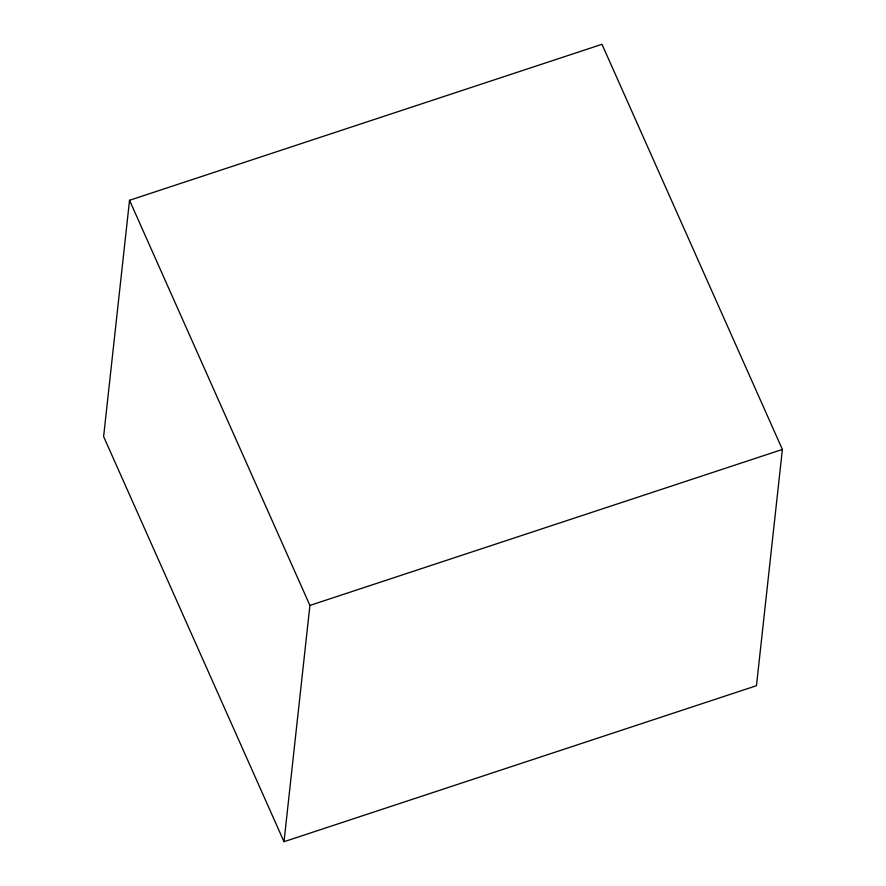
<?xml version="1.0" encoding="UTF-8"?>
<svg xmlns="http://www.w3.org/2000/svg" width="886" height="886" viewBox="0 0 886 886"><rect width="100%" height="100%" fill="white"/><g stroke="black" fill="none" stroke-linecap="round" stroke-linejoin="round"><path stroke-width="1.33" d="M129.533 200.291L103.618 436.554L284.007 841.7L756.467 685.709L782.382 449.446L601.993 44.3L129.533 200.291L309.912 605.437L284.007 841.7M309.912 605.437L782.382 449.446"/></g></svg>
